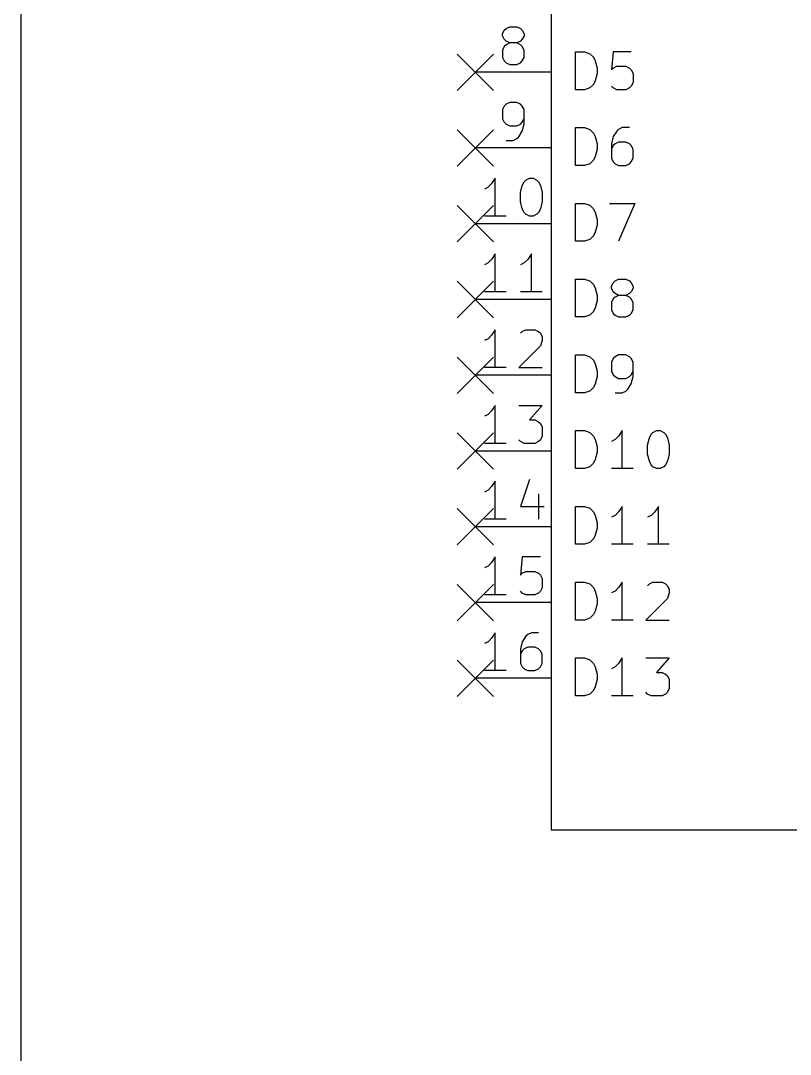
# Model space of a CAD drawing. Extents: x 0.4 to 11.3, y -7.9 to -0.4.
# Drawn here: x 4.55 to 5.566, y -5.246 to -3.882 of the extents above; entities that cross this region are included whole.
import ezdxf

# ---------------------------------------------------------------- set-up
doc = ezdxf.new("R2010")
doc.units = 0
doc.header["$MEASUREMENT"] = 0
for name, color, linetype in [('BLUE2', 5, 'CONTINUOUS'), ('BLUE3', 171, 'CONTINUOUS'), ('CYAN2', 4, 'CONTINUOUS'), ('LYELLOW', 51, 'CONTINUOUS'), ('RED2', 1, 'CONTINUOUS'), ('RED3', 11, 'CONTINUOUS')]:
    doc.layers.add(name, color=color, linetype=linetype)

msp = doc.modelspace()

# ---------------------------------------------------------------- linework, layer by layer
at = {"layer": 'BLUE2', "linetype": 'CONTINUOUS'}
for p, q in [((5.126, -3.926), (5.174, -3.974)), ((5.174, -3.926), (5.126, -3.974)), ((5.126, -4.026), (5.174, -4.074)), ((5.174, -4.026), (5.126, -4.074)), ((5.126, -4.126), (5.174, -4.174)), ((5.174, -4.126), (5.126, -4.174)), ((5.126, -4.226), (5.174, -4.274)), ((5.174, -4.226), (5.126, -4.274)), ((5.126, -4.326), (5.174, -4.374)), ((5.174, -4.326), (5.126, -4.374)), ((5.126, -4.426), (5.174, -4.474)), ((5.174, -4.426), (5.126, -4.474)), ((5.126, -4.526), (5.174, -4.574)), ((5.174, -4.526), (5.126, -4.574)), ((5.126, -4.626), (5.174, -4.674)), ((5.174, -4.626), (5.126, -4.674)), ((5.126, -4.726), (5.174, -4.774)), ((5.174, -4.726), (5.126, -4.774))]:
    msp.add_line(p, q, dxfattribs=at)
at = {"layer": 'BLUE3', "linetype": 'CONTINUOUS'}
msp.add_line((4.55, -2.5), (4.55, -5.4), dxfattribs=at)
at = {"layer": 'CYAN2', "linetype": 'CONTINUOUS'}
for p, q in [((5.2819, -3.9731), (5.2819, -3.9231)), ((5.2819, -3.9231), (5.2938, -3.9231)), ((5.2819, -3.9731), (5.2819, -3.9231)), ((5.2819, -3.9231), (5.2938, -3.9231)), ((5.2938, -3.9231), (5.3009, -3.9255)), ((5.2938, -3.9231), (5.3009, -3.9255)), ((5.3009, -3.9255), (5.3057, -3.9303)), ((5.3009, -3.9255), (5.3057, -3.9303)), ((5.3319, -3.9231), (5.3295, -3.9469)), ((5.3319, -3.9231), (5.3295, -3.9469)), ((5.3557, -3.9231), (5.3319, -3.9231)), ((5.3557, -3.9231), (5.3319, -3.9231)), ((5.3057, -3.9303), (5.3081, -3.935)), ((5.3057, -3.9303), (5.3081, -3.935)), ((5.3081, -3.935), (5.3105, -3.9446)), ((5.3081, -3.935), (5.3105, -3.9446)), ((5.3319, -3.9446), (5.3367, -3.9422)), ((5.3319, -3.9446), (5.3367, -3.9422)), ((5.3367, -3.9422), (5.3486, -3.9422)), ((5.3367, -3.9422), (5.3486, -3.9422)), ((5.3486, -3.9422), (5.3533, -3.9446)), ((5.3486, -3.9422), (5.3533, -3.9446)), ((5.3105, -3.9517), (5.3081, -3.9612)), ((5.3105, -3.9517), (5.3081, -3.9612)), ((5.3105, -3.9446), (5.3105, -3.9517)), ((5.3105, -3.9446), (5.3105, -3.9517)), ((5.3295, -3.9469), (5.3319, -3.9446)), ((5.3295, -3.9469), (5.3319, -3.9446)), ((5.3533, -3.9446), (5.3557, -3.9469)), ((5.3533, -3.9446), (5.3557, -3.9469)), ((5.3557, -3.9469), (5.3581, -3.9517)), ((5.3557, -3.9469), (5.3581, -3.9517)), ((5.3581, -3.9517), (5.3581, -3.9636)), ((5.3581, -3.9517), (5.3581, -3.9636)), ((5.3057, -3.966), (5.3009, -3.9708)), ((5.3057, -3.966), (5.3009, -3.9708)), ((5.3081, -3.9612), (5.3057, -3.966)), ((5.3081, -3.9612), (5.3057, -3.966)), ((5.3319, -3.9708), (5.3295, -3.9684)), ((5.3319, -3.9708), (5.3295, -3.9684)), ((5.3557, -3.9684), (5.3533, -3.9708)), ((5.3557, -3.9684), (5.3533, -3.9708)), ((5.3581, -3.9636), (5.3557, -3.9684)), ((5.3581, -3.9636), (5.3557, -3.9684)), ((5.2938, -3.9731), (5.2819, -3.9731)), ((5.2938, -3.9731), (5.2819, -3.9731)), ((5.3009, -3.9708), (5.2938, -3.9731)), ((5.3009, -3.9708), (5.2938, -3.9731)), ((5.3367, -3.9731), (5.3319, -3.9708)), ((5.3367, -3.9731), (5.3319, -3.9708)), ((5.3486, -3.9731), (5.3367, -3.9731)), ((5.3486, -3.9731), (5.3367, -3.9731)), ((5.3533, -3.9708), (5.3486, -3.9731)), ((5.3533, -3.9708), (5.3486, -3.9731)), ((5.2819, -4.0731), (5.2819, -4.0231)), ((5.2819, -4.0231), (5.2938, -4.0231)), ((5.2819, -4.0731), (5.2819, -4.0231)), ((5.2819, -4.0231), (5.2938, -4.0231)), ((5.2938, -4.0231), (5.3009, -4.0255)), ((5.2938, -4.0231), (5.3009, -4.0255)), ((5.3438, -4.0231), (5.339, -4.0255)), ((5.3438, -4.0231), (5.339, -4.0255)), ((5.3533, -4.0231), (5.3438, -4.0231)), ((5.3533, -4.0231), (5.3438, -4.0231)), ((5.3009, -4.0255), (5.3057, -4.0303)), ((5.3009, -4.0255), (5.3057, -4.0303)), ((5.3057, -4.0303), (5.3081, -4.035)), ((5.3057, -4.0303), (5.3081, -4.035)), ((5.3081, -4.035), (5.3105, -4.0446)), ((5.3081, -4.035), (5.3105, -4.0446)), ((5.3319, -4.035), (5.3295, -4.0446)), ((5.3319, -4.035), (5.3295, -4.0446)), ((5.3367, -4.0279), (5.3319, -4.035)), ((5.3367, -4.0279), (5.3319, -4.035)), ((5.339, -4.0255), (5.3367, -4.0279)), ((5.339, -4.0255), (5.3367, -4.0279)), ((5.3105, -4.0517), (5.3081, -4.0612)), ((5.3105, -4.0517), (5.3081, -4.0612)), ((5.3105, -4.0446), (5.3105, -4.0517)), ((5.3105, -4.0446), (5.3105, -4.0517)), ((5.3295, -4.0446), (5.3295, -4.0636)), ((5.3295, -4.0446), (5.3295, -4.0636)), ((5.3319, -4.0469), (5.3295, -4.0517)), ((5.3319, -4.0469), (5.3295, -4.0517)), ((5.3343, -4.0446), (5.3319, -4.0469)), ((5.3343, -4.0446), (5.3319, -4.0469)), ((5.339, -4.0422), (5.3343, -4.0446)), ((5.339, -4.0422), (5.3343, -4.0446)), ((5.3486, -4.0422), (5.339, -4.0422)), ((5.3486, -4.0422), (5.339, -4.0422)), ((5.3533, -4.0446), (5.3486, -4.0422)), ((5.3533, -4.0446), (5.3486, -4.0422)), ((5.3557, -4.0469), (5.3533, -4.0446)), ((5.3557, -4.0469), (5.3533, -4.0446)), ((5.3581, -4.0517), (5.3557, -4.0469)), ((5.3581, -4.0517), (5.3557, -4.0469)), ((5.3581, -4.0636), (5.3581, -4.0517)), ((5.3581, -4.0636), (5.3581, -4.0517)), ((5.3057, -4.066), (5.3009, -4.0708)), ((5.3057, -4.066), (5.3009, -4.0708)), ((5.3081, -4.0612), (5.3057, -4.066)), ((5.3081, -4.0612), (5.3057, -4.066)), ((5.3295, -4.0636), (5.3319, -4.0684)), ((5.3295, -4.0636), (5.3319, -4.0684)), ((5.3557, -4.0684), (5.3581, -4.0636)), ((5.3557, -4.0684), (5.3581, -4.0636)), ((5.2938, -4.0731), (5.2819, -4.0731)), ((5.2938, -4.0731), (5.2819, -4.0731)), ((5.3009, -4.0708), (5.2938, -4.0731)), ((5.3009, -4.0708), (5.2938, -4.0731)), ((5.3319, -4.0684), (5.3343, -4.0708)), ((5.3319, -4.0684), (5.3343, -4.0708)), ((5.3343, -4.0708), (5.339, -4.0731)), ((5.3343, -4.0708), (5.339, -4.0731)), ((5.339, -4.0731), (5.3486, -4.0731)), ((5.339, -4.0731), (5.3486, -4.0731)), ((5.3486, -4.0731), (5.3533, -4.0708)), ((5.3486, -4.0731), (5.3533, -4.0708)), ((5.3533, -4.0708), (5.3557, -4.0684)), ((5.3533, -4.0708), (5.3557, -4.0684)), ((5.2819, -4.1731), (5.2819, -4.1231)), ((5.2819, -4.1231), (5.2938, -4.1231)), ((5.2819, -4.1731), (5.2819, -4.1231)), ((5.2819, -4.1231), (5.2938, -4.1231)), ((5.2938, -4.1231), (5.3009, -4.1255)), ((5.2938, -4.1231), (5.3009, -4.1255)), ((5.3009, -4.1255), (5.3057, -4.1303)), ((5.3009, -4.1255), (5.3057, -4.1303)), ((5.3057, -4.1303), (5.3081, -4.135)), ((5.3057, -4.1303), (5.3081, -4.135)), ((5.3271, -4.1231), (5.3605, -4.1231)), ((5.3271, -4.1231), (5.3605, -4.1231)), ((5.3605, -4.1231), (5.339, -4.1731)), ((5.3605, -4.1231), (5.339, -4.1731)), ((5.3081, -4.135), (5.3105, -4.1446)), ((5.3081, -4.135), (5.3105, -4.1446)), ((5.3105, -4.1446), (5.3105, -4.1517)), ((5.3105, -4.1446), (5.3105, -4.1517)), ((5.3081, -4.1612), (5.3057, -4.166)), ((5.3081, -4.1612), (5.3057, -4.166)), ((5.3105, -4.1517), (5.3081, -4.1612)), ((5.3105, -4.1517), (5.3081, -4.1612)), ((5.2938, -4.1731), (5.2819, -4.1731)), ((5.2938, -4.1731), (5.2819, -4.1731)), ((5.3009, -4.1708), (5.2938, -4.1731)), ((5.3009, -4.1708), (5.2938, -4.1731)), ((5.3057, -4.166), (5.3009, -4.1708)), ((5.3057, -4.166), (5.3009, -4.1708)), ((5.2819, -4.2731), (5.2819, -4.2231)), ((5.2819, -4.2231), (5.2938, -4.2231)), ((5.2819, -4.2731), (5.2819, -4.2231)), ((5.2819, -4.2231), (5.2938, -4.2231)), ((5.2938, -4.2231), (5.3009, -4.2255)), ((5.2938, -4.2231), (5.3009, -4.2255)), ((5.3009, -4.2255), (5.3057, -4.2303)), ((5.3009, -4.2255), (5.3057, -4.2303)), ((5.3295, -4.2327), (5.3319, -4.2279)), ((5.3295, -4.2327), (5.3319, -4.2279)), ((5.3319, -4.2279), (5.3343, -4.2255)), ((5.3319, -4.2279), (5.3343, -4.2255)), ((5.3343, -4.2255), (5.339, -4.2231)), ((5.3343, -4.2255), (5.339, -4.2231)), ((5.339, -4.2231), (5.3486, -4.2231)), ((5.339, -4.2231), (5.3486, -4.2231)), ((5.3486, -4.2231), (5.3533, -4.2255)), ((5.3486, -4.2231), (5.3533, -4.2255)), ((5.3533, -4.2255), (5.3557, -4.2279)), ((5.3533, -4.2255), (5.3557, -4.2279)), ((5.3557, -4.2279), (5.3581, -4.2327)), ((5.3557, -4.2279), (5.3581, -4.2327)), ((5.3057, -4.2303), (5.3081, -4.235)), ((5.3057, -4.2303), (5.3081, -4.235)), ((5.3081, -4.235), (5.3105, -4.2446)), ((5.3081, -4.235), (5.3105, -4.2446)), ((5.3295, -4.235), (5.3295, -4.2327)), ((5.3295, -4.235), (5.3295, -4.2327)), ((5.3319, -4.2398), (5.3295, -4.235)), ((5.3319, -4.2398), (5.3295, -4.235)), ((5.3343, -4.2422), (5.3319, -4.2398)), ((5.3343, -4.2422), (5.3319, -4.2398)), ((5.339, -4.2446), (5.3343, -4.2422)), ((5.339, -4.2446), (5.3343, -4.2422)), ((5.3533, -4.2422), (5.3486, -4.2446)), ((5.3533, -4.2422), (5.3486, -4.2446)), ((5.3557, -4.2398), (5.3533, -4.2422)), ((5.3557, -4.2398), (5.3533, -4.2422)), ((5.3581, -4.235), (5.3557, -4.2398)), ((5.3581, -4.235), (5.3557, -4.2398)), ((5.3581, -4.2327), (5.3581, -4.235)), ((5.3581, -4.2327), (5.3581, -4.235)), ((5.3105, -4.2517), (5.3081, -4.2612)), ((5.3105, -4.2517), (5.3081, -4.2612)), ((5.3105, -4.2446), (5.3105, -4.2517)), ((5.3105, -4.2446), (5.3105, -4.2517)), ((5.3319, -4.2493), (5.3295, -4.2541)), ((5.3319, -4.2493), (5.3295, -4.2541)), ((5.3295, -4.2541), (5.3295, -4.2636)), ((5.3295, -4.2541), (5.3295, -4.2636)), ((5.3343, -4.2469), (5.3319, -4.2493)), ((5.3343, -4.2469), (5.3319, -4.2493)), ((5.339, -4.2446), (5.3343, -4.2469)), ((5.339, -4.2446), (5.3343, -4.2469)), ((5.3486, -4.2446), (5.339, -4.2446)), ((5.3486, -4.2446), (5.339, -4.2446)), ((5.3533, -4.2469), (5.3486, -4.2446)), ((5.3533, -4.2469), (5.3486, -4.2446)), ((5.3557, -4.2493), (5.3533, -4.2469)), ((5.3557, -4.2493), (5.3533, -4.2469)), ((5.3581, -4.2541), (5.3557, -4.2493)), ((5.3581, -4.2541), (5.3557, -4.2493)), ((5.3581, -4.2636), (5.3581, -4.2541)), ((5.3581, -4.2636), (5.3581, -4.2541)), ((5.3009, -4.2708), (5.2938, -4.2731)), ((5.3009, -4.2708), (5.2938, -4.2731)), ((5.3057, -4.266), (5.3009, -4.2708)), ((5.3057, -4.266), (5.3009, -4.2708)), ((5.3081, -4.2612), (5.3057, -4.266)), ((5.3081, -4.2612), (5.3057, -4.266)), ((5.3295, -4.2636), (5.3319, -4.2684)), ((5.3295, -4.2636), (5.3319, -4.2684)), ((5.3319, -4.2684), (5.3343, -4.2708)), ((5.3319, -4.2684), (5.3343, -4.2708)), ((5.3343, -4.2708), (5.339, -4.2731)), ((5.3343, -4.2708), (5.339, -4.2731)), ((5.3486, -4.2731), (5.3533, -4.2708)), ((5.3486, -4.2731), (5.3533, -4.2708)), ((5.3533, -4.2708), (5.3557, -4.2684)), ((5.3533, -4.2708), (5.3557, -4.2684)), ((5.3557, -4.2684), (5.3581, -4.2636)), ((5.3557, -4.2684), (5.3581, -4.2636)), ((5.2938, -4.2731), (5.2819, -4.2731)), ((5.2938, -4.2731), (5.2819, -4.2731)), ((5.339, -4.2731), (5.3486, -4.2731)), ((5.339, -4.2731), (5.3486, -4.2731)), ((5.2819, -4.3731), (5.2819, -4.3231)), ((5.2819, -4.3231), (5.2938, -4.3231)), ((5.2819, -4.3731), (5.2819, -4.3231)), ((5.2819, -4.3231), (5.2938, -4.3231)), ((5.2938, -4.3231), (5.3009, -4.3255)), ((5.2938, -4.3231), (5.3009, -4.3255)), ((5.339, -4.3231), (5.3343, -4.3255)), ((5.339, -4.3231), (5.3343, -4.3255)), ((5.3486, -4.3231), (5.339, -4.3231)), ((5.3486, -4.3231), (5.339, -4.3231)), ((5.3533, -4.3255), (5.3486, -4.3231)), ((5.3533, -4.3255), (5.3486, -4.3231)), ((5.3009, -4.3255), (5.3057, -4.3303)), ((5.3009, -4.3255), (5.3057, -4.3303)), ((5.3057, -4.3303), (5.3081, -4.335)), ((5.3057, -4.3303), (5.3081, -4.335)), ((5.3081, -4.335), (5.3105, -4.3446)), ((5.3081, -4.335), (5.3105, -4.3446)), ((5.3319, -4.3279), (5.3295, -4.3327)), ((5.3319, -4.3279), (5.3295, -4.3327)), ((5.3295, -4.3327), (5.3295, -4.3446)), ((5.3295, -4.3327), (5.3295, -4.3446)), ((5.3343, -4.3255), (5.3319, -4.3279)), ((5.3343, -4.3255), (5.3319, -4.3279)), ((5.3557, -4.3279), (5.3533, -4.3255)), ((5.3557, -4.3279), (5.3533, -4.3255)), ((5.3581, -4.3327), (5.3557, -4.3279)), ((5.3581, -4.3327), (5.3557, -4.3279)), ((5.3581, -4.3517), (5.3581, -4.3327)), ((5.3581, -4.3517), (5.3581, -4.3327)), ((5.3105, -4.3517), (5.3081, -4.3612)), ((5.3105, -4.3517), (5.3081, -4.3612)), ((5.3105, -4.3446), (5.3105, -4.3517)), ((5.3105, -4.3446), (5.3105, -4.3517)), ((5.3295, -4.3446), (5.3319, -4.3493)), ((5.3295, -4.3446), (5.3319, -4.3493)), ((5.3319, -4.3493), (5.3343, -4.3517)), ((5.3319, -4.3493), (5.3343, -4.3517)), ((5.3343, -4.3517), (5.339, -4.3541)), ((5.3343, -4.3517), (5.339, -4.3541)), ((5.3486, -4.3541), (5.3533, -4.3517)), ((5.3486, -4.3541), (5.3533, -4.3517)), ((5.3533, -4.3517), (5.3557, -4.3493)), ((5.3533, -4.3517), (5.3557, -4.3493)), ((5.3557, -4.3493), (5.3581, -4.3446)), ((5.3557, -4.3493), (5.3581, -4.3446)), ((5.3557, -4.3612), (5.3581, -4.3517)), ((5.3557, -4.3612), (5.3581, -4.3517)), ((5.3057, -4.366), (5.3009, -4.3708)), ((5.3057, -4.366), (5.3009, -4.3708)), ((5.3081, -4.3612), (5.3057, -4.366)), ((5.3081, -4.3612), (5.3057, -4.366)), ((5.339, -4.3541), (5.3486, -4.3541)), ((5.339, -4.3541), (5.3486, -4.3541)), ((5.3509, -4.3684), (5.3557, -4.3612)), ((5.3509, -4.3684), (5.3557, -4.3612)), ((5.2938, -4.3731), (5.2819, -4.3731)), ((5.2938, -4.3731), (5.2819, -4.3731)), ((5.3009, -4.3708), (5.2938, -4.3731)), ((5.3009, -4.3708), (5.2938, -4.3731)), ((5.3343, -4.3731), (5.3438, -4.3731)), ((5.3343, -4.3731), (5.3438, -4.3731)), ((5.3438, -4.3731), (5.3486, -4.3708)), ((5.3438, -4.3731), (5.3486, -4.3708)), ((5.3486, -4.3708), (5.3509, -4.3684)), ((5.3486, -4.3708), (5.3509, -4.3684)), ((5.2819, -4.4731), (5.2819, -4.4231)), ((5.2819, -4.4231), (5.2938, -4.4231)), ((5.2819, -4.4731), (5.2819, -4.4231)), ((5.2819, -4.4231), (5.2938, -4.4231)), ((5.2938, -4.4231), (5.3009, -4.4255)), ((5.2938, -4.4231), (5.3009, -4.4255)), ((5.3009, -4.4255), (5.3057, -4.4303)), ((5.3009, -4.4255), (5.3057, -4.4303)), ((5.3057, -4.4303), (5.3081, -4.435)), ((5.3057, -4.4303), (5.3081, -4.435)), ((5.339, -4.4303), (5.3343, -4.435)), ((5.339, -4.4303), (5.3343, -4.435)), ((5.3438, -4.4231), (5.339, -4.4303)), ((5.3438, -4.4231), (5.339, -4.4303)), ((5.3438, -4.4731), (5.3438, -4.4231)), ((5.3438, -4.4731), (5.3438, -4.4231)), ((5.3771, -4.4422), (5.3795, -4.4327)), ((5.3771, -4.4422), (5.3795, -4.4327)), ((5.3795, -4.4327), (5.3819, -4.4279)), ((5.3795, -4.4327), (5.3819, -4.4279)), ((5.3819, -4.4279), (5.3843, -4.4255)), ((5.3819, -4.4279), (5.3843, -4.4255)), ((5.3843, -4.4255), (5.389, -4.4231)), ((5.3843, -4.4255), (5.389, -4.4231)), ((5.389, -4.4231), (5.3938, -4.4231)), ((5.389, -4.4231), (5.3938, -4.4231)), ((5.3938, -4.4231), (5.3986, -4.4255)), ((5.3938, -4.4231), (5.3986, -4.4255)), ((5.3986, -4.4255), (5.4009, -4.4279)), ((5.3986, -4.4255), (5.4009, -4.4279)), ((5.4009, -4.4279), (5.4033, -4.4327)), ((5.4009, -4.4279), (5.4033, -4.4327)), ((5.4033, -4.4327), (5.4057, -4.4422)), ((5.4033, -4.4327), (5.4057, -4.4422)), ((5.3081, -4.435), (5.3105, -4.4446)), ((5.3081, -4.435), (5.3105, -4.4446)), ((5.3105, -4.4446), (5.3105, -4.4517)), ((5.3105, -4.4446), (5.3105, -4.4517)), ((5.3343, -4.435), (5.3295, -4.4374)), ((5.3343, -4.435), (5.3295, -4.4374)), ((5.3771, -4.4541), (5.3771, -4.4422)), ((5.3771, -4.4541), (5.3771, -4.4422)), ((5.4057, -4.4422), (5.4057, -4.4541)), ((5.4057, -4.4422), (5.4057, -4.4541)), ((5.3081, -4.4612), (5.3057, -4.466)), ((5.3081, -4.4612), (5.3057, -4.466)), ((5.3105, -4.4517), (5.3081, -4.4612)), ((5.3105, -4.4517), (5.3081, -4.4612)), ((5.3795, -4.4636), (5.3771, -4.4541)), ((5.3795, -4.4636), (5.3771, -4.4541)), ((5.4057, -4.4541), (5.4033, -4.4636)), ((5.4057, -4.4541), (5.4033, -4.4636)), ((5.2938, -4.4731), (5.2819, -4.4731)), ((5.2938, -4.4731), (5.2819, -4.4731)), ((5.3009, -4.4708), (5.2938, -4.4731)), ((5.3009, -4.4708), (5.2938, -4.4731)), ((5.3057, -4.466), (5.3009, -4.4708)), ((5.3057, -4.466), (5.3009, -4.4708)), ((5.3581, -4.4731), (5.3295, -4.4731)), ((5.3581, -4.4731), (5.3295, -4.4731)), ((5.3819, -4.4684), (5.3795, -4.4636)), ((5.3819, -4.4684), (5.3795, -4.4636)), ((5.3843, -4.4708), (5.3819, -4.4684)), ((5.3843, -4.4708), (5.3819, -4.4684)), ((5.389, -4.4731), (5.3843, -4.4708)), ((5.389, -4.4731), (5.3843, -4.4708)), ((5.3938, -4.4731), (5.389, -4.4731)), ((5.3938, -4.4731), (5.389, -4.4731)), ((5.3986, -4.4708), (5.3938, -4.4731)), ((5.3986, -4.4708), (5.3938, -4.4731)), ((5.4009, -4.4684), (5.3986, -4.4708)), ((5.4009, -4.4684), (5.3986, -4.4708)), ((5.4033, -4.4636), (5.4009, -4.4684)), ((5.4033, -4.4636), (5.4009, -4.4684)), ((5.2819, -4.5731), (5.2819, -4.5231)), ((5.2819, -4.5231), (5.2938, -4.5231)), ((5.2819, -4.5731), (5.2819, -4.5231)), ((5.2819, -4.5231), (5.2938, -4.5231)), ((5.2938, -4.5231), (5.3009, -4.5255)), ((5.2938, -4.5231), (5.3009, -4.5255)), ((5.3009, -4.5255), (5.3057, -4.5303)), ((5.3009, -4.5255), (5.3057, -4.5303)), ((5.3438, -4.5231), (5.339, -4.5303)), ((5.3438, -4.5231), (5.339, -4.5303)), ((5.3438, -4.5731), (5.3438, -4.5231)), ((5.3438, -4.5731), (5.3438, -4.5231)), ((5.3914, -4.5231), (5.3867, -4.5303)), ((5.3914, -4.5231), (5.3867, -4.5303)), ((5.3914, -4.5731), (5.3914, -4.5231)), ((5.3914, -4.5731), (5.3914, -4.5231)), ((5.3057, -4.5303), (5.3081, -4.535)), ((5.3057, -4.5303), (5.3081, -4.535)), ((5.3081, -4.535), (5.3105, -4.5446)), ((5.3081, -4.535), (5.3105, -4.5446)), ((5.3343, -4.535), (5.3295, -4.5374)), ((5.3343, -4.535), (5.3295, -4.5374)), ((5.339, -4.5303), (5.3343, -4.535)), ((5.339, -4.5303), (5.3343, -4.535)), ((5.3819, -4.535), (5.3771, -4.5374)), ((5.3819, -4.535), (5.3771, -4.5374)), ((5.3867, -4.5303), (5.3819, -4.535)), ((5.3867, -4.5303), (5.3819, -4.535)), ((5.3105, -4.5517), (5.3081, -4.5612)), ((5.3105, -4.5517), (5.3081, -4.5612)), ((5.3105, -4.5446), (5.3105, -4.5517)), ((5.3105, -4.5446), (5.3105, -4.5517)), ((5.3009, -4.5708), (5.2938, -4.5731)), ((5.3009, -4.5708), (5.2938, -4.5731)), ((5.3057, -4.566), (5.3009, -4.5708)), ((5.3057, -4.566), (5.3009, -4.5708)), ((5.3081, -4.5612), (5.3057, -4.566)), ((5.3081, -4.5612), (5.3057, -4.566)), ((5.2938, -4.5731), (5.2819, -4.5731)), ((5.2938, -4.5731), (5.2819, -4.5731)), ((5.3581, -4.5731), (5.3295, -4.5731)), ((5.3581, -4.5731), (5.3295, -4.5731)), ((5.4057, -4.5731), (5.3771, -4.5731)), ((5.4057, -4.5731), (5.3771, -4.5731)), ((5.2819, -4.6731), (5.2819, -4.6231)), ((5.2819, -4.6231), (5.2938, -4.6231)), ((5.2819, -4.6731), (5.2819, -4.6231)), ((5.2819, -4.6231), (5.2938, -4.6231)), ((5.2938, -4.6231), (5.3009, -4.6255)), ((5.2938, -4.6231), (5.3009, -4.6255)), ((5.3009, -4.6255), (5.3057, -4.6303)), ((5.3009, -4.6255), (5.3057, -4.6303)), ((5.3438, -4.6231), (5.339, -4.6303)), ((5.3438, -4.6231), (5.339, -4.6303)), ((5.3438, -4.6731), (5.3438, -4.6231)), ((5.3438, -4.6731), (5.3438, -4.6231)), ((5.3771, -4.6279), (5.3795, -4.6255)), ((5.3771, -4.6279), (5.3795, -4.6255)), ((5.3795, -4.6255), (5.3843, -4.6231)), ((5.3795, -4.6255), (5.3843, -4.6231)), ((5.3843, -4.6231), (5.3962, -4.6231)), ((5.3843, -4.6231), (5.3962, -4.6231)), ((5.3962, -4.6231), (5.4009, -4.6255)), ((5.3962, -4.6231), (5.4009, -4.6255)), ((5.4009, -4.6255), (5.4033, -4.6279)), ((5.4009, -4.6255), (5.4033, -4.6279)), ((5.3057, -4.6303), (5.3081, -4.635)), ((5.3057, -4.6303), (5.3081, -4.635)), ((5.3081, -4.635), (5.3105, -4.6446)), ((5.3081, -4.635), (5.3105, -4.6446)), ((5.3343, -4.635), (5.3295, -4.6374)), ((5.3343, -4.635), (5.3295, -4.6374)), ((5.339, -4.6303), (5.3343, -4.635)), ((5.339, -4.6303), (5.3343, -4.635)), ((5.4033, -4.6279), (5.4057, -4.6327)), ((5.4033, -4.6279), (5.4057, -4.6327)), ((5.4057, -4.6374), (5.4033, -4.6446)), ((5.4057, -4.6374), (5.4033, -4.6446)), ((5.4057, -4.6327), (5.4057, -4.6374)), ((5.4057, -4.6327), (5.4057, -4.6374)), ((5.3105, -4.6517), (5.3081, -4.6612)), ((5.3105, -4.6517), (5.3081, -4.6612)), ((5.3105, -4.6446), (5.3105, -4.6517)), ((5.3105, -4.6446), (5.3105, -4.6517)), ((5.4033, -4.6446), (5.3748, -4.6731)), ((5.4033, -4.6446), (5.3748, -4.6731)), ((5.3057, -4.666), (5.3009, -4.6708)), ((5.3057, -4.666), (5.3009, -4.6708)), ((5.3081, -4.6612), (5.3057, -4.666)), ((5.3081, -4.6612), (5.3057, -4.666)), ((5.2938, -4.6731), (5.2819, -4.6731)), ((5.2938, -4.6731), (5.2819, -4.6731)), ((5.3009, -4.6708), (5.2938, -4.6731)), ((5.3009, -4.6708), (5.2938, -4.6731)), ((5.3581, -4.6731), (5.3295, -4.6731)), ((5.3581, -4.6731), (5.3295, -4.6731)), ((5.3748, -4.6731), (5.4057, -4.6731)), ((5.3748, -4.6731), (5.4057, -4.6731)), ((5.2819, -4.7731), (5.2819, -4.7231)), ((5.2819, -4.7231), (5.2938, -4.7231)), ((5.2819, -4.7731), (5.2819, -4.7231)), ((5.2819, -4.7231), (5.2938, -4.7231)), ((5.2938, -4.7231), (5.3009, -4.7255)), ((5.2938, -4.7231), (5.3009, -4.7255)), ((5.3009, -4.7255), (5.3057, -4.7303)), ((5.3009, -4.7255), (5.3057, -4.7303)), ((5.3057, -4.7303), (5.3081, -4.735)), ((5.3057, -4.7303), (5.3081, -4.735)), ((5.339, -4.7303), (5.3343, -4.735)), ((5.339, -4.7303), (5.3343, -4.735)), ((5.3438, -4.7231), (5.339, -4.7303)), ((5.3438, -4.7231), (5.339, -4.7303)), ((5.3438, -4.7731), (5.3438, -4.7231)), ((5.3438, -4.7731), (5.3438, -4.7231)), ((5.3748, -4.7231), (5.4057, -4.7231)), ((5.3748, -4.7231), (5.4057, -4.7231)), ((5.4057, -4.7231), (5.389, -4.7422)), ((5.4057, -4.7231), (5.389, -4.7422)), ((5.3081, -4.735), (5.3105, -4.7446)), ((5.3081, -4.735), (5.3105, -4.7446)), ((5.3105, -4.7446), (5.3105, -4.7517)), ((5.3105, -4.7446), (5.3105, -4.7517)), ((5.3343, -4.735), (5.3295, -4.7374)), ((5.3343, -4.735), (5.3295, -4.7374)), ((5.389, -4.7422), (5.3962, -4.7422)), ((5.389, -4.7422), (5.3962, -4.7422)), ((5.3962, -4.7422), (5.4009, -4.7446)), ((5.3962, -4.7422), (5.4009, -4.7446)), ((5.4009, -4.7446), (5.4033, -4.7469)), ((5.4009, -4.7446), (5.4033, -4.7469)), ((5.4033, -4.7469), (5.4057, -4.7517)), ((5.4033, -4.7469), (5.4057, -4.7517)), ((5.3081, -4.7612), (5.3057, -4.766)), ((5.3081, -4.7612), (5.3057, -4.766)), ((5.3105, -4.7517), (5.3081, -4.7612)), ((5.3105, -4.7517), (5.3081, -4.7612)), ((5.4057, -4.7517), (5.4057, -4.7636)), ((5.4057, -4.7517), (5.4057, -4.7636)), ((5.2938, -4.7731), (5.2819, -4.7731)), ((5.2938, -4.7731), (5.2819, -4.7731)), ((5.3009, -4.7708), (5.2938, -4.7731)), ((5.3009, -4.7708), (5.2938, -4.7731)), ((5.3057, -4.766), (5.3009, -4.7708)), ((5.3057, -4.766), (5.3009, -4.7708)), ((5.3581, -4.7731), (5.3295, -4.7731)), ((5.3581, -4.7731), (5.3295, -4.7731)), ((5.3771, -4.7708), (5.3748, -4.7684)), ((5.3771, -4.7708), (5.3748, -4.7684)), ((5.3819, -4.7731), (5.3771, -4.7708)), ((5.3819, -4.7731), (5.3771, -4.7708)), ((5.3962, -4.7731), (5.3819, -4.7731)), ((5.3962, -4.7731), (5.3819, -4.7731)), ((5.4009, -4.7708), (5.3962, -4.7731)), ((5.4009, -4.7708), (5.3962, -4.7731)), ((5.4033, -4.7684), (5.4009, -4.7708)), ((5.4033, -4.7684), (5.4009, -4.7708)), ((5.4057, -4.7636), (5.4033, -4.7684)), ((5.4057, -4.7636), (5.4033, -4.7684))]:
    msp.add_line(p, q, dxfattribs=at)
at = {"layer": 'LYELLOW', "linetype": 'CONTINUOUS'}
for p, q in [((5.25, -3.15), (5.25, -4.95)), ((5.25, -4.95), (6.05, -4.95))]:
    msp.add_line(p, q, dxfattribs=at)
at = {"layer": 'RED2', "linetype": 'CONTINUOUS'}
for p, q in [((5.25, -3.15), (5.25, -4.95)), ((5.25, -3.95), (5.15, -3.95)), ((5.25, -3.95), (5.15, -3.95)), ((5.25, -4.05), (5.15, -4.05)), ((5.25, -4.05), (5.15, -4.05)), ((5.25, -4.15), (5.15, -4.15)), ((5.25, -4.15), (5.15, -4.15)), ((5.25, -4.25), (5.15, -4.25)), ((5.25, -4.25), (5.15, -4.25)), ((5.25, -4.35), (5.15, -4.35)), ((5.25, -4.35), (5.15, -4.35)), ((5.25, -4.45), (5.15, -4.45)), ((5.25, -4.45), (5.15, -4.45)), ((5.25, -4.55), (5.15, -4.55)), ((5.25, -4.55), (5.15, -4.55)), ((5.25, -4.65), (5.15, -4.65)), ((5.25, -4.65), (5.15, -4.65)), ((5.25, -4.75), (5.15, -4.75)), ((5.25, -4.75), (5.15, -4.75)), ((5.25, -4.95), (6.05, -4.95))]:
    msp.add_line(p, q, dxfattribs=at)
at = {"layer": 'RED3', "linetype": 'CONTINUOUS'}
for p, q in [((5.1857, -3.8994), (5.1881, -3.8946)), ((5.1857, -3.8994), (5.1881, -3.8946)), ((5.1857, -3.9018), (5.1857, -3.8994)), ((5.1857, -3.9018), (5.1857, -3.8994)), ((5.1881, -3.9065), (5.1857, -3.9018)), ((5.1881, -3.9065), (5.1857, -3.9018)), ((5.1881, -3.8946), (5.1905, -3.8923)), ((5.1881, -3.8946), (5.1905, -3.8923)), ((5.1905, -3.8923), (5.1952, -3.8899)), ((5.1905, -3.8923), (5.1952, -3.8899)), ((5.1952, -3.8899), (5.2048, -3.8899)), ((5.1952, -3.8899), (5.2048, -3.8899)), ((5.2048, -3.8899), (5.2095, -3.8923)), ((5.2048, -3.8899), (5.2095, -3.8923)), ((5.2095, -3.8923), (5.2119, -3.8946)), ((5.2095, -3.8923), (5.2119, -3.8946)), ((5.2119, -3.8946), (5.2143, -3.8994)), ((5.2119, -3.8946), (5.2143, -3.8994)), ((5.2143, -3.9018), (5.2119, -3.9065)), ((5.2143, -3.9018), (5.2119, -3.9065)), ((5.2143, -3.8994), (5.2143, -3.9018)), ((5.2143, -3.8994), (5.2143, -3.9018)), ((5.1905, -3.9089), (5.1881, -3.9065)), ((5.1905, -3.9089), (5.1881, -3.9065)), ((5.1905, -3.9137), (5.1881, -3.9161)), ((5.1905, -3.9137), (5.1881, -3.9161)), ((5.1952, -3.9113), (5.1905, -3.9089)), ((5.1952, -3.9113), (5.1905, -3.9089)), ((5.1952, -3.9113), (5.1905, -3.9137)), ((5.1952, -3.9113), (5.1905, -3.9137)), ((5.2048, -3.9113), (5.1952, -3.9113)), ((5.2048, -3.9113), (5.1952, -3.9113)), ((5.2095, -3.9089), (5.2048, -3.9113)), ((5.2095, -3.9089), (5.2048, -3.9113)), ((5.2095, -3.9137), (5.2048, -3.9113)), ((5.2095, -3.9137), (5.2048, -3.9113)), ((5.2119, -3.9065), (5.2095, -3.9089)), ((5.2119, -3.9065), (5.2095, -3.9089)), ((5.2119, -3.9161), (5.2095, -3.9137)), ((5.2119, -3.9161), (5.2095, -3.9137)), ((5.1881, -3.9161), (5.1857, -3.9208)), ((5.1881, -3.9161), (5.1857, -3.9208)), ((5.1857, -3.9208), (5.1857, -3.9304)), ((5.1857, -3.9208), (5.1857, -3.9304)), ((5.2143, -3.9208), (5.2119, -3.9161)), ((5.2143, -3.9208), (5.2119, -3.9161)), ((5.2143, -3.9304), (5.2143, -3.9208)), ((5.2143, -3.9304), (5.2143, -3.9208)), ((5.1857, -3.9304), (5.1881, -3.9351)), ((5.1857, -3.9304), (5.1881, -3.9351)), ((5.1881, -3.9351), (5.1905, -3.9375)), ((5.1881, -3.9351), (5.1905, -3.9375)), ((5.1905, -3.9375), (5.1952, -3.9399)), ((5.1905, -3.9375), (5.1952, -3.9399)), ((5.1952, -3.9399), (5.2048, -3.9399)), ((5.1952, -3.9399), (5.2048, -3.9399)), ((5.2048, -3.9399), (5.2095, -3.9375)), ((5.2048, -3.9399), (5.2095, -3.9375)), ((5.2095, -3.9375), (5.2119, -3.9351)), ((5.2095, -3.9375), (5.2119, -3.9351)), ((5.2119, -3.9351), (5.2143, -3.9304)), ((5.2119, -3.9351), (5.2143, -3.9304)), ((5.1881, -3.9946), (5.1857, -3.9994)), ((5.1881, -3.9946), (5.1857, -3.9994)), ((5.1905, -3.9923), (5.1881, -3.9946)), ((5.1905, -3.9923), (5.1881, -3.9946)), ((5.1952, -3.9899), (5.1905, -3.9923)), ((5.1952, -3.9899), (5.1905, -3.9923)), ((5.2048, -3.9899), (5.1952, -3.9899)), ((5.2048, -3.9899), (5.1952, -3.9899)), ((5.2095, -3.9923), (5.2048, -3.9899)), ((5.2095, -3.9923), (5.2048, -3.9899)), ((5.2119, -3.9946), (5.2095, -3.9923)), ((5.2119, -3.9946), (5.2095, -3.9923)), ((5.2143, -3.9994), (5.2119, -3.9946)), ((5.2143, -3.9994), (5.2119, -3.9946)), ((5.1857, -3.9994), (5.1857, -4.0113)), ((5.1857, -3.9994), (5.1857, -4.0113)), ((5.1857, -4.0113), (5.1881, -4.0161)), ((5.1857, -4.0113), (5.1881, -4.0161)), ((5.2119, -4.0161), (5.2143, -4.0113)), ((5.2119, -4.0161), (5.2143, -4.0113)), ((5.2143, -4.0184), (5.2143, -3.9994)), ((5.2143, -4.0184), (5.2143, -3.9994)), ((5.1881, -4.0161), (5.1905, -4.0184)), ((5.1881, -4.0161), (5.1905, -4.0184)), ((5.1905, -4.0184), (5.1952, -4.0208)), ((5.1905, -4.0184), (5.1952, -4.0208)), ((5.1952, -4.0208), (5.2048, -4.0208)), ((5.1952, -4.0208), (5.2048, -4.0208)), ((5.2048, -4.0208), (5.2095, -4.0184)), ((5.2048, -4.0208), (5.2095, -4.0184)), ((5.2095, -4.0184), (5.2119, -4.0161)), ((5.2095, -4.0184), (5.2119, -4.0161)), ((5.2119, -4.028), (5.2143, -4.0184)), ((5.2119, -4.028), (5.2143, -4.0184)), ((5.2, -4.0399), (5.2048, -4.0375)), ((5.2, -4.0399), (5.2048, -4.0375)), ((5.2048, -4.0375), (5.2071, -4.0351)), ((5.2048, -4.0375), (5.2071, -4.0351)), ((5.2071, -4.0351), (5.2119, -4.028)), ((5.2071, -4.0351), (5.2119, -4.028)), ((5.1905, -4.0399), (5.2, -4.0399)), ((5.1905, -4.0399), (5.2, -4.0399)), ((5.1762, -4.0899), (5.1714, -4.097)), ((5.1762, -4.0899), (5.1714, -4.097)), ((5.1762, -4.1399), (5.1762, -4.0899)), ((5.1762, -4.1399), (5.1762, -4.0899)), ((5.2143, -4.0946), (5.2167, -4.0923)), ((5.2143, -4.0946), (5.2167, -4.0923)), ((5.2167, -4.0923), (5.2214, -4.0899)), ((5.2167, -4.0923), (5.2214, -4.0899)), ((5.2214, -4.0899), (5.2262, -4.0899)), ((5.2214, -4.0899), (5.2262, -4.0899)), ((5.2262, -4.0899), (5.2309, -4.0923)), ((5.2262, -4.0899), (5.2309, -4.0923)), ((5.2309, -4.0923), (5.2333, -4.0946)), ((5.2309, -4.0923), (5.2333, -4.0946)), ((5.1667, -4.1018), (5.1619, -4.1042)), ((5.1667, -4.1018), (5.1619, -4.1042)), ((5.1714, -4.097), (5.1667, -4.1018)), ((5.1714, -4.097), (5.1667, -4.1018)), ((5.2095, -4.1089), (5.2119, -4.0994)), ((5.2095, -4.1089), (5.2119, -4.0994)), ((5.2119, -4.0994), (5.2143, -4.0946)), ((5.2119, -4.0994), (5.2143, -4.0946)), ((5.2333, -4.0946), (5.2357, -4.0994)), ((5.2333, -4.0946), (5.2357, -4.0994)), ((5.2357, -4.0994), (5.2381, -4.1089)), ((5.2357, -4.0994), (5.2381, -4.1089)), ((5.2095, -4.1208), (5.2095, -4.1089)), ((5.2095, -4.1208), (5.2095, -4.1089)), ((5.2381, -4.1089), (5.2381, -4.1208)), ((5.2381, -4.1089), (5.2381, -4.1208)), ((5.2119, -4.1304), (5.2095, -4.1208)), ((5.2119, -4.1304), (5.2095, -4.1208)), ((5.2143, -4.1351), (5.2119, -4.1304)), ((5.2143, -4.1351), (5.2119, -4.1304)), ((5.2357, -4.1304), (5.2333, -4.1351)), ((5.2357, -4.1304), (5.2333, -4.1351)), ((5.2381, -4.1208), (5.2357, -4.1304)), ((5.2381, -4.1208), (5.2357, -4.1304)), ((5.1905, -4.1399), (5.1619, -4.1399)), ((5.1905, -4.1399), (5.1619, -4.1399)), ((5.2167, -4.1375), (5.2143, -4.1351)), ((5.2167, -4.1375), (5.2143, -4.1351)), ((5.2214, -4.1399), (5.2167, -4.1375)), ((5.2214, -4.1399), (5.2167, -4.1375)), ((5.2262, -4.1399), (5.2214, -4.1399)), ((5.2262, -4.1399), (5.2214, -4.1399)), ((5.2309, -4.1375), (5.2262, -4.1399)), ((5.2309, -4.1375), (5.2262, -4.1399)), ((5.2333, -4.1351), (5.2309, -4.1375)), ((5.2333, -4.1351), (5.2309, -4.1375)), ((5.1667, -4.2018), (5.1619, -4.2042)), ((5.1667, -4.2018), (5.1619, -4.2042)), ((5.1714, -4.197), (5.1667, -4.2018)), ((5.1714, -4.197), (5.1667, -4.2018)), ((5.1762, -4.1899), (5.1714, -4.197)), ((5.1762, -4.1899), (5.1714, -4.197)), ((5.1762, -4.2399), (5.1762, -4.1899)), ((5.1762, -4.2399), (5.1762, -4.1899)), ((5.2143, -4.2018), (5.2095, -4.2042)), ((5.2143, -4.2018), (5.2095, -4.2042)), ((5.219, -4.197), (5.2143, -4.2018)), ((5.219, -4.197), (5.2143, -4.2018)), ((5.2238, -4.1899), (5.219, -4.197)), ((5.2238, -4.1899), (5.219, -4.197)), ((5.2238, -4.2399), (5.2238, -4.1899)), ((5.2238, -4.2399), (5.2238, -4.1899)), ((5.1905, -4.2399), (5.1619, -4.2399)), ((5.1905, -4.2399), (5.1619, -4.2399)), ((5.2381, -4.2399), (5.2095, -4.2399)), ((5.2381, -4.2399), (5.2095, -4.2399)), ((5.1714, -4.297), (5.1667, -4.3018)), ((5.1714, -4.297), (5.1667, -4.3018)), ((5.1762, -4.2899), (5.1714, -4.297)), ((5.1762, -4.2899), (5.1714, -4.297)), ((5.1762, -4.3399), (5.1762, -4.2899)), ((5.1762, -4.3399), (5.1762, -4.2899)), ((5.2095, -4.2946), (5.2119, -4.2923)), ((5.2095, -4.2946), (5.2119, -4.2923)), ((5.2119, -4.2923), (5.2167, -4.2899)), ((5.2119, -4.2923), (5.2167, -4.2899)), ((5.2167, -4.2899), (5.2286, -4.2899)), ((5.2167, -4.2899), (5.2286, -4.2899)), ((5.2286, -4.2899), (5.2333, -4.2923)), ((5.2286, -4.2899), (5.2333, -4.2923)), ((5.2333, -4.2923), (5.2357, -4.2946)), ((5.2333, -4.2923), (5.2357, -4.2946)), ((5.2357, -4.2946), (5.2381, -4.2994)), ((5.2357, -4.2946), (5.2381, -4.2994)), ((5.1667, -4.3018), (5.1619, -4.3042)), ((5.1667, -4.3018), (5.1619, -4.3042)), ((5.2357, -4.3113), (5.2071, -4.3399)), ((5.2357, -4.3113), (5.2071, -4.3399)), ((5.2381, -4.3042), (5.2357, -4.3113)), ((5.2381, -4.3042), (5.2357, -4.3113)), ((5.2381, -4.2994), (5.2381, -4.3042)), ((5.2381, -4.2994), (5.2381, -4.3042)), ((5.1905, -4.3399), (5.1619, -4.3399)), ((5.1905, -4.3399), (5.1619, -4.3399)), ((5.2071, -4.3399), (5.2381, -4.3399)), ((5.2071, -4.3399), (5.2381, -4.3399)), ((5.1762, -4.3899), (5.1714, -4.397)), ((5.1762, -4.3899), (5.1714, -4.397)), ((5.1762, -4.4399), (5.1762, -4.3899)), ((5.1762, -4.4399), (5.1762, -4.3899)), ((5.2071, -4.3899), (5.2381, -4.3899)), ((5.2071, -4.3899), (5.2381, -4.3899)), ((5.2381, -4.3899), (5.2214, -4.4089)), ((5.2381, -4.3899), (5.2214, -4.4089)), ((5.1667, -4.4018), (5.1619, -4.4042)), ((5.1667, -4.4018), (5.1619, -4.4042)), ((5.1714, -4.397), (5.1667, -4.4018)), ((5.1714, -4.397), (5.1667, -4.4018)), ((5.2214, -4.4089), (5.2286, -4.4089)), ((5.2214, -4.4089), (5.2286, -4.4089)), ((5.2286, -4.4089), (5.2333, -4.4113)), ((5.2286, -4.4089), (5.2333, -4.4113)), ((5.2333, -4.4113), (5.2357, -4.4137)), ((5.2333, -4.4113), (5.2357, -4.4137)), ((5.2357, -4.4137), (5.2381, -4.4184)), ((5.2357, -4.4137), (5.2381, -4.4184)), ((5.2381, -4.4184), (5.2381, -4.4304)), ((5.2381, -4.4184), (5.2381, -4.4304)), ((5.2381, -4.4304), (5.2357, -4.4351)), ((5.2381, -4.4304), (5.2357, -4.4351)), ((5.1905, -4.4399), (5.1619, -4.4399)), ((5.1905, -4.4399), (5.1619, -4.4399)), ((5.2095, -4.4375), (5.2071, -4.4351)), ((5.2095, -4.4375), (5.2071, -4.4351)), ((5.2143, -4.4399), (5.2095, -4.4375)), ((5.2143, -4.4399), (5.2095, -4.4375)), ((5.2286, -4.4399), (5.2143, -4.4399)), ((5.2286, -4.4399), (5.2143, -4.4399)), ((5.2333, -4.4375), (5.2286, -4.4399)), ((5.2333, -4.4375), (5.2286, -4.4399)), ((5.2357, -4.4351), (5.2333, -4.4375)), ((5.2357, -4.4351), (5.2333, -4.4375)), ((5.2214, -4.4875), (5.2095, -4.5232)), ((5.2214, -4.4875), (5.2095, -4.5232)), ((5.1667, -4.5018), (5.1619, -4.5042)), ((5.1667, -4.5018), (5.1619, -4.5042)), ((5.1714, -4.497), (5.1667, -4.5018)), ((5.1714, -4.497), (5.1667, -4.5018)), ((5.1762, -4.4899), (5.1714, -4.497)), ((5.1762, -4.4899), (5.1714, -4.497)), ((5.1762, -4.5399), (5.1762, -4.4899)), ((5.1762, -4.5399), (5.1762, -4.4899)), ((5.2333, -4.5065), (5.2333, -4.5399)), ((5.2333, -4.5065), (5.2333, -4.5399)), ((5.2095, -4.5232), (5.2405, -4.5232)), ((5.2095, -4.5232), (5.2405, -4.5232)), ((5.1905, -4.5399), (5.1619, -4.5399)), ((5.1905, -4.5399), (5.1619, -4.5399)), ((5.1714, -4.597), (5.1667, -4.6018)), ((5.1714, -4.597), (5.1667, -4.6018)), ((5.1762, -4.5899), (5.1714, -4.597)), ((5.1762, -4.5899), (5.1714, -4.597)), ((5.1762, -4.6399), (5.1762, -4.5899)), ((5.1762, -4.6399), (5.1762, -4.5899)), ((5.2119, -4.5899), (5.2095, -4.6137)), ((5.2119, -4.5899), (5.2095, -4.6137)), ((5.2357, -4.5899), (5.2119, -4.5899)), ((5.2357, -4.5899), (5.2119, -4.5899)), ((5.1667, -4.6018), (5.1619, -4.6042)), ((5.1667, -4.6018), (5.1619, -4.6042)), ((5.2095, -4.6137), (5.2119, -4.6113)), ((5.2095, -4.6137), (5.2119, -4.6113)), ((5.2119, -4.6113), (5.2167, -4.6089)), ((5.2119, -4.6113), (5.2167, -4.6089)), ((5.2167, -4.6089), (5.2286, -4.6089)), ((5.2167, -4.6089), (5.2286, -4.6089)), ((5.2286, -4.6089), (5.2333, -4.6113)), ((5.2286, -4.6089), (5.2333, -4.6113)), ((5.2333, -4.6113), (5.2357, -4.6137)), ((5.2333, -4.6113), (5.2357, -4.6137)), ((5.2357, -4.6137), (5.2381, -4.6184)), ((5.2357, -4.6137), (5.2381, -4.6184)), ((5.2381, -4.6184), (5.2381, -4.6304)), ((5.2381, -4.6184), (5.2381, -4.6304)), ((5.2119, -4.6375), (5.2095, -4.6351)), ((5.2119, -4.6375), (5.2095, -4.6351)), ((5.2167, -4.6399), (5.2119, -4.6375)), ((5.2167, -4.6399), (5.2119, -4.6375)), ((5.2333, -4.6375), (5.2286, -4.6399)), ((5.2333, -4.6375), (5.2286, -4.6399)), ((5.2357, -4.6351), (5.2333, -4.6375)), ((5.2357, -4.6351), (5.2333, -4.6375)), ((5.2381, -4.6304), (5.2357, -4.6351)), ((5.2381, -4.6304), (5.2357, -4.6351)), ((5.1905, -4.6399), (5.1619, -4.6399)), ((5.1905, -4.6399), (5.1619, -4.6399)), ((5.2286, -4.6399), (5.2167, -4.6399)), ((5.2286, -4.6399), (5.2167, -4.6399)), ((5.1762, -4.6899), (5.1714, -4.697)), ((5.1762, -4.6899), (5.1714, -4.697)), ((5.1762, -4.7399), (5.1762, -4.6899)), ((5.1762, -4.7399), (5.1762, -4.6899)), ((5.219, -4.6923), (5.2167, -4.6946)), ((5.219, -4.6923), (5.2167, -4.6946)), ((5.2238, -4.6899), (5.219, -4.6923)), ((5.2238, -4.6899), (5.219, -4.6923)), ((5.2333, -4.6899), (5.2238, -4.6899)), ((5.2333, -4.6899), (5.2238, -4.6899)), ((5.1667, -4.7018), (5.1619, -4.7042)), ((5.1667, -4.7018), (5.1619, -4.7042)), ((5.1714, -4.697), (5.1667, -4.7018)), ((5.1714, -4.697), (5.1667, -4.7018)), ((5.2119, -4.7018), (5.2095, -4.7113)), ((5.2119, -4.7018), (5.2095, -4.7113)), ((5.2167, -4.6946), (5.2119, -4.7018)), ((5.2167, -4.6946), (5.2119, -4.7018)), ((5.2095, -4.7113), (5.2095, -4.7304)), ((5.2095, -4.7113), (5.2095, -4.7304)), ((5.2119, -4.7137), (5.2095, -4.7184)), ((5.2119, -4.7137), (5.2095, -4.7184)), ((5.2143, -4.7113), (5.2119, -4.7137)), ((5.2143, -4.7113), (5.2119, -4.7137)), ((5.219, -4.7089), (5.2143, -4.7113)), ((5.219, -4.7089), (5.2143, -4.7113)), ((5.2286, -4.7089), (5.219, -4.7089)), ((5.2286, -4.7089), (5.219, -4.7089)), ((5.2333, -4.7113), (5.2286, -4.7089)), ((5.2333, -4.7113), (5.2286, -4.7089)), ((5.2357, -4.7137), (5.2333, -4.7113)), ((5.2357, -4.7137), (5.2333, -4.7113)), ((5.2381, -4.7184), (5.2357, -4.7137)), ((5.2381, -4.7184), (5.2357, -4.7137)), ((5.2381, -4.7304), (5.2381, -4.7184)), ((5.2381, -4.7304), (5.2381, -4.7184)), ((5.2095, -4.7304), (5.2119, -4.7351)), ((5.2095, -4.7304), (5.2119, -4.7351)), ((5.2357, -4.7351), (5.2381, -4.7304)), ((5.2357, -4.7351), (5.2381, -4.7304)), ((5.1905, -4.7399), (5.1619, -4.7399)), ((5.1905, -4.7399), (5.1619, -4.7399)), ((5.2119, -4.7351), (5.2143, -4.7375)), ((5.2119, -4.7351), (5.2143, -4.7375)), ((5.2143, -4.7375), (5.219, -4.7399)), ((5.2143, -4.7375), (5.219, -4.7399)), ((5.219, -4.7399), (5.2286, -4.7399)), ((5.219, -4.7399), (5.2286, -4.7399)), ((5.2286, -4.7399), (5.2333, -4.7375)), ((5.2286, -4.7399), (5.2333, -4.7375)), ((5.2333, -4.7375), (5.2357, -4.7351)), ((5.2333, -4.7375), (5.2357, -4.7351))]:
    msp.add_line(p, q, dxfattribs=at)

doc.saveas('drawing.dxf')
